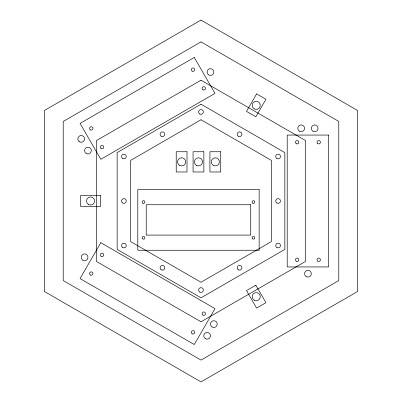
<?xml version="1.0" encoding="UTF-8"?>
<svg xmlns="http://www.w3.org/2000/svg" width="402" height="402" viewBox="0 0 402 402"><rect width="100%" height="100%" fill="white"/><g stroke="black" fill="none" stroke-linecap="round" stroke-linejoin="round"><path stroke-width="0.6" d="M100.791 242.687L80.058 278.596L194.272 344.539L215.005 308.625L100.791 242.687M256.612 93.892L246.496 111.409L255.838 116.806L265.953 99.289L256.612 93.892M201 20.1L44.336 110.55L44.336 291.45L201 381.9L357.664 291.45L357.664 110.55L201 20.1M201 41.898L63.214 121.449L63.214 280.551L201 360.102L338.786 280.551L338.786 121.449L201 41.898M194.272 57.461L80.058 123.404L100.791 159.313L215.005 93.375L194.272 57.461M201 80.204L96.385 140.599L96.385 261.401L201 321.796L305.615 261.401L305.615 140.599L201 80.204M201 104.183L117.153 152.589L117.153 249.411L201 297.817L284.847 249.411L284.847 152.589L201 104.183M201 119.751L130.64 160.378L130.64 241.622L201 282.249L271.36 241.622L271.36 160.378L201 119.751M255.838 285.194L246.496 290.591L256.612 308.108L265.953 302.711L255.838 285.194M328.67 135.062L287.209 135.062L287.209 266.938L328.67 266.938L328.67 135.062M187.01 151.745L176.222 151.745L176.222 171.976L187.01 171.976L187.01 151.745M203.864 151.745L193.076 151.745L193.076 171.976L203.864 171.976L203.864 151.745M220.723 151.745L209.934 151.745L209.934 171.976L220.723 171.976L220.723 151.745M259.154 189.573L137.791 189.573L137.791 250.255L259.154 250.255L259.154 189.573M100.666 195.608L80.44 195.608L80.44 206.392L100.666 206.392L100.666 195.608M250.722 204.744L146.217 204.744L146.217 235.085L250.722 235.085L250.722 204.744M142.846 203.211A1.347 1.347 0 0 0 144.871 202.045A1.347 1.347 0 0 0 142.846 200.879A1.347 1.347 0 0 0 142.846 203.211M252.747 203.211A1.347 1.347 0 0 0 254.773 202.045A1.347 1.347 0 0 0 252.747 200.879A1.347 1.347 0 0 0 252.747 203.211M252.667 238.899A1.347 1.347 0 0 0 254.767 237.878A1.347 1.347 0 0 0 252.833 236.567A1.347 1.347 0 0 0 252.667 238.899M142.765 238.899A1.347 1.347 0 0 0 144.866 237.878A1.347 1.347 0 0 0 142.931 236.567A1.347 1.347 0 0 0 142.765 238.899M296.309 261.22A1.683 1.683 0 0 0 298.837 259.757A1.683 1.683 0 0 0 296.309 258.3A1.683 1.683 0 0 0 296.309 261.22M296.309 143.7A1.683 1.683 0 0 0 298.837 142.243A1.683 1.683 0 0 0 296.309 140.78A1.683 1.683 0 0 0 296.309 143.7M317.887 261.22A1.683 1.683 0 0 0 320.414 259.757A1.683 1.683 0 0 0 317.887 258.3A1.683 1.683 0 0 0 317.887 261.22M317.887 143.7A1.683 1.683 0 0 0 320.414 142.243A1.683 1.683 0 0 0 317.887 140.78A1.683 1.683 0 0 0 317.887 143.7M306.048 276.476A3.372 3.372 0 0 0 311.304 273.923A3.372 3.372 0 0 0 306.465 270.652A3.372 3.372 0 0 0 306.048 276.476M299.51 131.238A3.372 3.372 0 0 0 304.57 128.318A3.372 3.372 0 0 0 299.51 125.399A3.372 3.372 0 0 0 299.51 131.238M312.997 131.238A3.372 3.372 0 0 0 318.052 128.318A3.372 3.372 0 0 0 312.997 125.399A3.372 3.372 0 0 0 312.997 131.238M202.899 89.767A1.683 1.683 0 0 0 205.497 88.43A1.683 1.683 0 0 0 203.04 86.852A1.683 1.683 0 0 0 202.899 89.767M101.128 148.529A1.683 1.683 0 0 0 103.721 147.192A1.683 1.683 0 0 0 101.264 145.609A1.683 1.683 0 0 0 101.128 148.529M192.111 71.084A1.683 1.683 0 0 0 194.709 69.747A1.683 1.683 0 0 0 192.251 68.169A1.683 1.683 0 0 0 192.111 71.084M90.339 129.841A1.683 1.683 0 0 0 92.932 128.504A1.683 1.683 0 0 0 90.475 126.926A1.683 1.683 0 0 0 90.339 129.841M208.653 74.883A3.372 3.372 0 0 0 213.844 72.209A3.372 3.372 0 0 0 208.929 69.049A3.372 3.372 0 0 0 208.653 74.883M86.134 153.403A3.372 3.372 0 0 0 91.324 150.73A3.372 3.372 0 0 0 86.41 147.569A3.372 3.372 0 0 0 86.134 153.403M79.39 141.725A3.372 3.372 0 0 0 84.581 139.052A3.372 3.372 0 0 0 79.671 135.891A3.372 3.372 0 0 0 79.39 141.725M101.158 256.33A1.683 1.683 0 0 0 103.721 254.928A1.683 1.683 0 0 0 101.229 253.411A1.683 1.683 0 0 0 101.158 256.33M202.935 315.088A1.683 1.683 0 0 0 205.497 313.691A1.683 1.683 0 0 0 203.005 312.168A1.683 1.683 0 0 0 202.935 315.088M90.37 275.013A1.683 1.683 0 0 0 92.932 273.616A1.683 1.683 0 0 0 90.44 272.094A1.683 1.683 0 0 0 90.37 275.013M192.146 333.776A1.683 1.683 0 0 0 194.709 332.374A1.683 1.683 0 0 0 192.216 330.856A1.683 1.683 0 0 0 192.146 333.776M82.832 260.149A3.372 3.372 0 0 0 87.958 257.35A3.372 3.372 0 0 0 82.968 254.31A3.372 3.372 0 0 0 82.832 260.149M212.09 326.992A3.372 3.372 0 0 0 217.216 324.193A3.372 3.372 0 0 0 212.231 321.158A3.372 3.372 0 0 0 212.09 326.992M205.352 338.67A3.372 3.372 0 0 0 210.472 335.871A3.372 3.372 0 0 0 205.487 332.836A3.372 3.372 0 0 0 205.352 338.67M161.267 136.268A2.362 2.362 0 0 0 164.81 134.228A2.362 2.362 0 0 0 161.267 132.183A2.362 2.362 0 0 0 161.267 136.268M199.819 114.012A2.362 2.362 0 0 0 203.362 111.967A2.362 2.362 0 0 0 199.819 109.922A2.362 2.362 0 0 0 199.819 114.012M276.923 158.529A2.362 2.362 0 0 0 280.465 156.484A2.362 2.362 0 0 0 276.923 154.438A2.362 2.362 0 0 0 276.923 158.529M238.371 136.268A2.362 2.362 0 0 0 241.914 134.228A2.362 2.362 0 0 0 238.371 132.183A2.362 2.362 0 0 0 238.371 136.268M276.923 203.045A2.362 2.362 0 0 0 280.465 201A2.362 2.362 0 0 0 276.923 198.955A2.362 2.362 0 0 0 276.923 203.045M276.923 247.562A2.362 2.362 0 0 0 280.465 245.516A2.362 2.362 0 0 0 276.923 243.471A2.362 2.362 0 0 0 276.923 247.562M238.371 269.817A2.362 2.362 0 0 0 241.914 267.772A2.362 2.362 0 0 0 238.371 265.732A2.362 2.362 0 0 0 238.371 269.817M199.819 292.078A2.362 2.362 0 0 0 203.362 290.033A2.362 2.362 0 0 0 199.819 287.988A2.362 2.362 0 0 0 199.819 292.078M161.267 269.817A2.362 2.362 0 0 0 164.81 267.772A2.362 2.362 0 0 0 161.267 265.732A2.362 2.362 0 0 0 161.267 269.817M122.716 247.562A2.362 2.362 0 0 0 126.253 245.516A2.362 2.362 0 0 0 122.716 243.471A2.362 2.362 0 0 0 122.716 247.562M122.716 203.045A2.362 2.362 0 0 0 126.253 201A2.362 2.362 0 0 0 122.716 198.955A2.362 2.362 0 0 0 122.716 203.045M122.716 158.529A2.362 2.362 0 0 0 126.253 156.484A2.362 2.362 0 0 0 122.716 154.438A2.362 2.362 0 0 0 122.716 158.529M88.53 204.502A4.045 4.045 0 0 0 94.596 201A4.045 4.045 0 0 0 88.53 197.498A4.045 4.045 0 0 0 88.53 204.502M254.2 108.852A4.045 4.045 0 0 0 260.27 105.349A4.045 4.045 0 0 0 254.2 101.847A4.045 4.045 0 0 0 254.2 108.852M254.2 300.153A4.045 4.045 0 0 0 260.27 296.651A4.045 4.045 0 0 0 254.2 293.148A4.045 4.045 0 0 0 254.2 300.153M213.306 165.363A4.045 4.045 0 0 0 219.371 161.86A4.045 4.045 0 0 0 213.306 158.358A4.045 4.045 0 0 0 213.306 165.363M179.593 165.363A4.045 4.045 0 0 0 185.664 161.86A4.045 4.045 0 0 0 179.593 158.358A4.045 4.045 0 0 0 179.593 165.363M196.447 165.363A4.045 4.045 0 0 0 202.518 161.86A4.045 4.045 0 0 0 196.447 158.358A4.045 4.045 0 0 0 196.447 165.363"/></g></svg>
